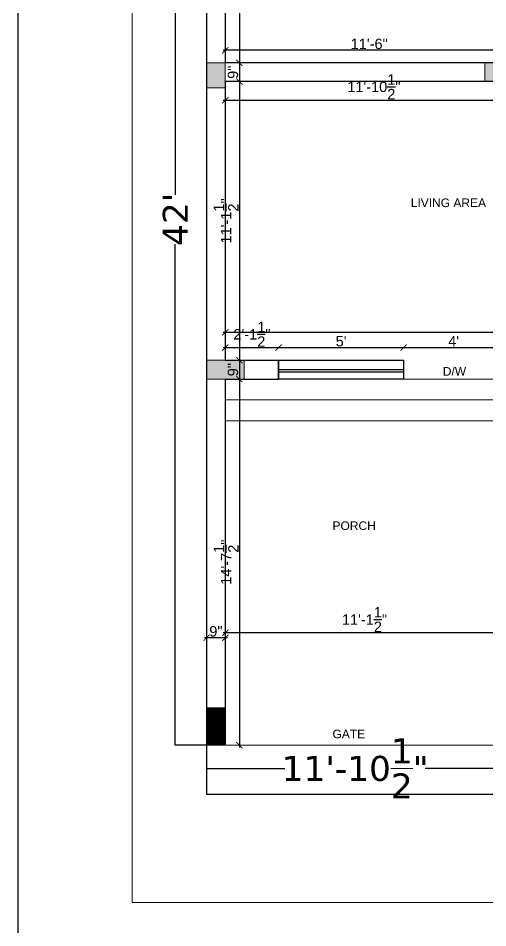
# Model space of a CAD drawing. Header units: inches. Extents: x -22123 to -20407, y -44696 to -43478.
# Drawn here: x -22122.5 to -21897.3, y -44175.1 to -43739.2 of the extents above; entities that cross this region are included whole.
import ezdxf

# ---------------------------------------------------------------- set-up
doc = ezdxf.new("R2010")
doc.units = ezdxf.units.IN
doc.header["$LTSCALE"] = 0.01
doc.header["$MEASUREMENT"] = 0
doc.header["$PDMODE"] = 3
for name, color, linetype in [('7', 5, 'Continuous'), ('PDF3_Text', 6, 'Continuous'), ('TEXT', 7, 'Continuous')]:
    doc.layers.add(name, color=color, linetype=linetype)
doc.layers.add('DIMENSION', color=253, linetype='Continuous', lineweight=0)
doc.layers.add('wall', color=30, linetype='Continuous', lineweight=50)
doc.styles.add('PDF Arial', font='arial.ttf')
doc.styles.add('SMALL', font='arial.ttf')
doc.styles.add('style1', font='verdana.ttf', dxfattribs={"height": 12})
doc.dimstyles.new('Copy of Standard', dxfattribs={"dimtxt": 12, "dimasz": 0.18, "dimexe": 0.18, "dimexo": 0.0625, "dimgap": 0.09, "dimtad": 0, "dimdec": 1, "dimzin": 0, "dimdsep": 46, "dimlunit": 4, "dimtxsty": 'style1', "dimcen": 0.09, "dimadec": 0, "dimazin": 0, "dimtfac": 1, "dimtdec": 1, "dimtofl": 0, "dimtmove": 0, "dimatfit": 3, "dimfxl": 1, "dimtolj": 1, "dimtzin": 0, "dimarcsym": 0})
doc.dimstyles.new('working', dxfattribs={"dimtxt": 5, "dimasz": 3, "dimexe": 1, "dimexo": 0, "dimgap": 0.5, "dimtad": 1, "dimdec": 1, "dimzin": 0, "dimdsep": 46, "dimlunit": 4, "dimtxsty": 'SMALL', "dimblk": 'ARCHTICK', "dimcen": 1, "dimdle": 1, "dimse1": 1, "dimse2": 1, "dimclrd": 256, "dimclre": 256, "dimclrt": 256, "dimadec": 0, "dimazin": 0, "dimtfac": 1, "dimtdec": 1, "dimtmove": 1, "dimatfit": 0, "dimldrblk": 'ARCHTICK', "dimfxl": 1, "dimtolj": 1, "dimtzin": 0, "dimlwd": -1, "dimlwe": -1, "dimarcsym": 0})

# ---------------------------------------------------------------- blocks, each defined once
blk = doc.blocks.new('_ArchTick')
at = {"color": 0, "linetype": 'ByBlock', "const_width": 0.15}
blk.add_lwpolyline([(-0.5, -0.5), (0.5, 0.5)], dxfattribs=at)
blk = doc.blocks.new('*D417')
at = {"layer": '7', "ltscale": 12, "transparency": 16777216}
blk.add_line((-22016.49, -43639.64), (-22016.49, -43761.64), dxfattribs=at)
at = {"layer": 'Defpoints', "color": 0, "ltscale": 12, "transparency": 16777216}
for p in [(-22023.23, -43640.64), (-22023.23, -43760.64), (-22016.49, -43760.64)]:
    blk.add_point(p, dxfattribs=at)
at = {"layer": '7', "ltscale": 12, "transparency": 16777216, "xscale": 3, "yscale": 3, "zscale": 3}
for p, rotation in [((-22016.49, -43640.64), 90), ((-22016.49, -43760.64), 270)]:
    blk.add_blockref('_ArchTick', p, dxfattribs=dict(at, rotation=rotation))
at = {"layer": '7', "ltscale": 12, "transparency": 16777216, "insert": (-22019.55, -43700.64), "char_height": 5, "attachment_point": 5, "rotation": 90, "style": 'SMALL'}
blk.add_mtext("\\A1;10'", dxfattribs=at)
blk = doc.blocks.new('*D418')
at = {"layer": '7', "ltscale": 12, "transparency": 16777216}
blk.add_line((-22016.49, -43759.64), (-22016.49, -43770.64), dxfattribs=at)
at = {"layer": 'Defpoints', "color": 0, "ltscale": 12, "transparency": 16777216}
for p in [(-22023.23, -43760.64), (-22023.23, -43769.64), (-22016.49, -43769.64)]:
    blk.add_point(p, dxfattribs=at)
at = {"layer": '7', "ltscale": 12, "transparency": 16777216, "xscale": 3, "yscale": 3, "zscale": 3}
for p, rotation in [((-22016.49, -43760.64), 90), ((-22016.49, -43769.64), 270)]:
    blk.add_blockref('_ArchTick', p, dxfattribs=dict(at, rotation=rotation))
at = {"layer": '7', "ltscale": 12, "transparency": 16777216, "insert": (-22019.55, -43765.14), "char_height": 5, "attachment_point": 5, "rotation": 90, "style": 'SMALL'}
blk.add_mtext('\\A1;9"', dxfattribs=at)
blk = doc.blocks.new('*D419')
at = {"layer": '7', "ltscale": 12, "transparency": 16777216}
blk.add_line((-22016.49, -43768.64), (-22016.49, -43904.14), dxfattribs=at)
at = {"layer": 'Defpoints', "color": 0, "ltscale": 12, "transparency": 16777216}
for p in [(-22023.23, -43769.64), (-22023.23, -43903.14), (-22016.49, -43903.14)]:
    blk.add_point(p, dxfattribs=at)
at = {"layer": '7', "ltscale": 12, "transparency": 16777216, "xscale": 3, "yscale": 3, "zscale": 3}
for p, rotation in [((-22016.49, -43769.64), 90), ((-22016.49, -43903.14), 270)]:
    blk.add_blockref('_ArchTick', p, dxfattribs=dict(at, rotation=rotation))
at = {"layer": '7', "ltscale": 12, "transparency": 16777216, "insert": (-22022.85, -43836.39), "char_height": 5, "attachment_point": 5, "rotation": 90, "style": 'SMALL'}
blk.add_mtext('\\A1;11\'-1{\\H1.000000x;\\S1/2;}"', dxfattribs=at)
blk = doc.blocks.new('*D420')
at = {"layer": '7', "ltscale": 12, "transparency": 16777216}
blk.add_line((-22016.49, -43902.14), (-22016.49, -43913.14), dxfattribs=at)
at = {"layer": 'Defpoints', "color": 0, "ltscale": 12, "transparency": 16777216}
for p in [(-22023.23, -43903.14), (-22023.23, -43912.14), (-22016.49, -43912.14)]:
    blk.add_point(p, dxfattribs=at)
at = {"layer": '7', "ltscale": 12, "transparency": 16777216, "xscale": 3, "yscale": 3, "zscale": 3}
for p, rotation in [((-22016.49, -43903.14), 90), ((-22016.49, -43912.14), 270)]:
    blk.add_blockref('_ArchTick', p, dxfattribs=dict(at, rotation=rotation))
at = {"layer": '7', "ltscale": 12, "transparency": 16777216, "insert": (-22019.55, -43907.64), "char_height": 5, "attachment_point": 5, "rotation": 90, "style": 'SMALL'}
blk.add_mtext('\\A1;9"', dxfattribs=at)
blk = doc.blocks.new('*D421')
at = {"layer": '7', "ltscale": 12, "transparency": 16777216}
blk.add_line((-22016.49, -43911.14), (-22016.49, -44088.64), dxfattribs=at)
at = {"layer": 'Defpoints', "color": 0, "ltscale": 12, "transparency": 16777216}
for p in [(-22023.23, -43912.14), (-22023.23, -44087.64), (-22016.49, -44087.64)]:
    blk.add_point(p, dxfattribs=at)
at = {"layer": '7', "ltscale": 12, "transparency": 16777216, "xscale": 3, "yscale": 3, "zscale": 3}
for p, rotation in [((-22016.49, -43912.14), 90), ((-22016.49, -44087.64), 270)]:
    blk.add_blockref('_ArchTick', p, dxfattribs=dict(at, rotation=rotation))
at = {"layer": '7', "ltscale": 12, "transparency": 16777216, "insert": (-22022.85, -43999.89), "char_height": 5, "attachment_point": 5, "rotation": 90, "style": 'SMALL'}
blk.add_mtext('\\A1;14\'-7{\\H1.000000x;\\S1/2;}"', dxfattribs=at)
blk = doc.blocks.new('*D435')
at = {"layer": '7', "ltscale": 12, "transparency": 16777216}
blk.add_line((-22024.23, -43778.52), (-21879.73, -43778.52), dxfattribs=at)
at = {"layer": 'Defpoints', "color": 0, "ltscale": 12, "transparency": 16777216}
for p in [(-22023.23, -43769.64), (-21880.73, -43769.64), (-21880.73, -43778.52)]:
    blk.add_point(p, dxfattribs=at)
at = {"layer": '7', "ltscale": 12, "transparency": 16777216, "xscale": 3, "yscale": 3, "zscale": 3, "rotation": 180}
blk.add_blockref('_ArchTick', (-22023.23, -43778.52), dxfattribs=at)
at = {"layer": '7', "ltscale": 12, "transparency": 16777216, "xscale": 3, "yscale": 3, "zscale": 3}
blk.add_blockref('_ArchTick', (-21880.73, -43778.52), dxfattribs=at)
at = {"layer": '7', "ltscale": 12, "transparency": 16777216, "insert": (-21951.98, -43772.13), "char_height": 5, "attachment_point": 5, "style": 'SMALL'}
blk.add_mtext('\\A1;11\'-10{\\H1.000000x;\\S1/2;}"', dxfattribs=at)
blk = doc.blocks.new('*D439')
at = {"layer": '7', "ltscale": 12, "transparency": 16777216}
blk.add_line((-22024.23, -43897.06), (-21996.67, -43897.06), dxfattribs=at)
at = {"layer": 'Defpoints', "color": 0, "ltscale": 12, "transparency": 16777216}
for p in [(-21997.67, -43897.06), (-22023.23, -43903.14), (-21997.67, -43903.14)]:
    blk.add_point(p, dxfattribs=at)
at = {"layer": '7', "ltscale": 12, "transparency": 16777216, "xscale": 3, "yscale": 3, "zscale": 3, "rotation": 180}
blk.add_blockref('_ArchTick', (-22023.23, -43897.06), dxfattribs=at)
at = {"layer": '7', "ltscale": 12, "transparency": 16777216, "xscale": 3, "yscale": 3, "zscale": 3}
blk.add_blockref('_ArchTick', (-21997.67, -43897.06), dxfattribs=at)
at = {"layer": '7', "ltscale": 12, "transparency": 16777216, "insert": (-22010.45, -43890.71), "char_height": 5, "attachment_point": 5, "style": 'SMALL'}
blk.add_mtext('\\A1;2\'-1{\\H1.000000x;\\S1/2;}"', dxfattribs=at)
blk = doc.blocks.new('*D440')
at = {"layer": '7', "ltscale": 12, "transparency": 16777216}
blk.add_line((-21998.67, -43897.06), (-21936.73, -43897.06), dxfattribs=at)
at = {"layer": 'Defpoints', "color": 0, "ltscale": 12, "transparency": 16777216}
for p in [(-21937.73, -43897.06), (-21997.67, -43903.14), (-21937.73, -43903.14)]:
    blk.add_point(p, dxfattribs=at)
at = {"layer": '7', "ltscale": 12, "transparency": 16777216, "xscale": 3, "yscale": 3, "zscale": 3, "rotation": 180}
blk.add_blockref('_ArchTick', (-21997.67, -43897.06), dxfattribs=at)
at = {"layer": '7', "ltscale": 12, "transparency": 16777216, "xscale": 3, "yscale": 3, "zscale": 3}
blk.add_blockref('_ArchTick', (-21937.73, -43897.06), dxfattribs=at)
at = {"layer": '7', "ltscale": 12, "transparency": 16777216, "insert": (-21967.7, -43894.02), "char_height": 5, "attachment_point": 5, "style": 'SMALL'}
blk.add_mtext("\\A1;5'", dxfattribs=at)
blk = doc.blocks.new('*D441')
at = {"layer": '7', "ltscale": 12, "transparency": 16777216}
blk.add_line((-21938.73, -43897.06), (-21888.73, -43897.06), dxfattribs=at)
at = {"layer": 'Defpoints', "color": 0, "ltscale": 12, "transparency": 16777216}
for p in [(-21889.73, -43897.06), (-21937.73, -43903.14), (-21889.73, -43903.14)]:
    blk.add_point(p, dxfattribs=at)
at = {"layer": '7', "ltscale": 12, "transparency": 16777216, "xscale": 3, "yscale": 3, "zscale": 3, "rotation": 180}
blk.add_blockref('_ArchTick', (-21937.73, -43897.06), dxfattribs=at)
at = {"layer": '7', "ltscale": 12, "transparency": 16777216, "xscale": 3, "yscale": 3, "zscale": 3}
blk.add_blockref('_ArchTick', (-21889.73, -43897.06), dxfattribs=at)
at = {"layer": '7', "ltscale": 12, "transparency": 16777216, "insert": (-21913.73, -43894.06), "char_height": 5, "attachment_point": 5, "style": 'SMALL'}
blk.add_mtext("\\A1;4'", dxfattribs=at)
blk = doc.blocks.new('*D447')
at = {"layer": '7', "ltscale": 12, "transparency": 16777216}
blk.add_line((-22024.23, -43889.71), (-21678.73, -43889.71), dxfattribs=at)
at = {"layer": 'Defpoints', "color": 0, "ltscale": 12, "transparency": 16777216}
for p in [(-22023.23, -43889.71), (-21679.73, -43889.71), (-21679.73, -43889.71)]:
    blk.add_point(p, dxfattribs=at)
at = {"layer": '7', "ltscale": 12, "transparency": 16777216, "xscale": 3, "yscale": 3, "zscale": 3, "rotation": 180}
blk.add_blockref('_ArchTick', (-22023.23, -43889.71), dxfattribs=at)
at = {"layer": '7', "ltscale": 12, "transparency": 16777216, "xscale": 3, "yscale": 3, "zscale": 3}
blk.add_blockref('_ArchTick', (-21679.73, -43889.71), dxfattribs=at)
at = {"layer": '7', "ltscale": 12, "transparency": 16777216, "insert": (-21870.23, -43883.32), "char_height": 5, "attachment_point": 5, "style": 'SMALL'}
blk.add_mtext('\\A1;28\'-7{\\H1.000000x;\\S1/2;}"', dxfattribs=at)
blk = doc.blocks.new('*D454')
at = {"layer": '7', "ltscale": 12, "transparency": 16777216}
blk.add_line((-21884.22, -43754.62), (-22024.23, -43754.62), dxfattribs=at)
at = {"layer": 'Defpoints', "color": 0, "ltscale": 12, "transparency": 16777216}
for p in [(-22023.23, -43754.62), (-22023.23, -43760.64), (-21885.22, -43760.64)]:
    blk.add_point(p, dxfattribs=at)
at = {"layer": '7', "ltscale": 12, "transparency": 16777216, "xscale": 3, "yscale": 3, "zscale": 3, "rotation": 180}
blk.add_blockref('_ArchTick', (-22023.23, -43754.62), dxfattribs=at)
at = {"layer": '7', "ltscale": 12, "transparency": 16777216, "xscale": 3, "yscale": 3, "zscale": 3}
blk.add_blockref('_ArchTick', (-21885.22, -43754.62), dxfattribs=at)
at = {"layer": '7', "ltscale": 12, "transparency": 16777216, "insert": (-21954.22, -43751.57), "char_height": 5, "attachment_point": 5, "style": 'SMALL'}
blk.add_mtext('\\A1;11\'-6"', dxfattribs=at)
blk = doc.blocks.new('*D463')
at = {"layer": '7', "ltscale": 12, "transparency": 16777216}
blk.add_line((-21888.73, -44033.73), (-22024.23, -44033.73), dxfattribs=at)
at = {"layer": 'Defpoints', "color": 0, "ltscale": 12, "transparency": 16777216}
for p in [(-22023.23, -44033.73), (-22023.23, -44036.13), (-21889.73, -44033.73)]:
    blk.add_point(p, dxfattribs=at)
at = {"layer": '7', "ltscale": 12, "transparency": 16777216, "xscale": 3, "yscale": 3, "zscale": 3, "rotation": 180}
blk.add_blockref('_ArchTick', (-22023.23, -44033.73), dxfattribs=at)
at = {"layer": '7', "ltscale": 12, "transparency": 16777216, "xscale": 3, "yscale": 3, "zscale": 3}
blk.add_blockref('_ArchTick', (-21889.73, -44033.73), dxfattribs=at)
at = {"layer": '7', "ltscale": 12, "transparency": 16777216, "insert": (-21956.48, -44027.38), "char_height": 5, "attachment_point": 5, "style": 'SMALL'}
blk.add_mtext('\\A1;11\'-1{\\H1.000000x;\\S1/2;}"', dxfattribs=at)
blk = doc.blocks.new('*D464')
at = {"layer": '7', "ltscale": 12, "transparency": 16777216}
blk.add_line((-22022.23, -44036.13), (-22033.23, -44036.13), dxfattribs=at)
at = {"layer": 'Defpoints', "color": 0, "ltscale": 12, "transparency": 16777216}
for p in [(-22032.23, -44036.13), (-22032.23, -44036.13), (-22023.23, -44036.13)]:
    blk.add_point(p, dxfattribs=at)
at = {"layer": '7', "ltscale": 12, "transparency": 16777216, "xscale": 3, "yscale": 3, "zscale": 3, "rotation": 180}
blk.add_blockref('_ArchTick', (-22032.23, -44036.13), dxfattribs=at)
at = {"layer": '7', "ltscale": 12, "transparency": 16777216, "xscale": 3, "yscale": 3, "zscale": 3}
blk.add_blockref('_ArchTick', (-22023.23, -44036.13), dxfattribs=at)
at = {"layer": '7', "ltscale": 12, "transparency": 16777216, "insert": (-22027.73, -44033.08), "char_height": 5, "attachment_point": 5, "style": 'SMALL'}
blk.add_mtext('\\A1;9"', dxfattribs=at)
blk = doc.blocks.new('*D474')
at = {"layer": 'Defpoints', "color": 0, "ltscale": 12, "transparency": 16777216}
for p in [(-22047.21, -43583.64), (-22032.23, -43583.64), (-22032.23, -44087.64)]:
    blk.add_point(p, dxfattribs=at)
at = {"layer": 'DIMENSION', "color": 0, "lineweight": -2, "ltscale": 12, "transparency": 16777216}
for p, q in [((-22032.29, -43583.64), (-22047.39, -43583.64)), ((-22047.21, -43583.82), (-22047.21, -43823.81)), ((-22047.21, -44087.46), (-22047.21, -43847.47)), ((-22032.29, -44087.64), (-22047.39, -44087.64))]:
    blk.add_line(p, q, dxfattribs=at)
at = {"layer": 'DIMENSION', "color": 0, "ltscale": 12, "transparency": 16777216}
for points in [[(-22047.24, -43583.82), (-22047.18, -43583.82), (-22047.21, -43583.64)], [(-22047.24, -44087.46), (-22047.18, -44087.46), (-22047.21, -44087.64)]]:
    blk.add_solid(points, dxfattribs=at)
at = {"layer": 'DIMENSION', "color": 0, "ltscale": 12, "transparency": 16777216, "insert": (-22047.21, -43835.64), "char_height": 12, "attachment_point": 5, "rotation": 90, "style": 'style1'}
blk.add_mtext("\\A1;42'", dxfattribs=at)
blk = doc.blocks.new('*D475')
at = {"layer": 'Defpoints', "color": 0, "ltscale": 12, "transparency": 16777216}
for p in [(-22032.23, -44087.64), (-21889.73, -44087.64), (-21889.73, -44098.69)]:
    blk.add_point(p, dxfattribs=at)
at = {"layer": 'DIMENSION', "color": 0, "lineweight": -2, "ltscale": 12, "transparency": 16777216}
for p, q in [((-22032.23, -44087.7), (-22032.23, -44098.87)), ((-21889.73, -44087.7), (-21889.73, -44098.87)), ((-22032.05, -44098.69), (-21994.62, -44098.69)), ((-21889.91, -44098.69), (-21927.34, -44098.69))]:
    blk.add_line(p, q, dxfattribs=at)
at = {"layer": 'DIMENSION', "color": 0, "ltscale": 12, "transparency": 16777216}
for points in [[(-22032.05, -44098.66), (-22032.05, -44098.72), (-22032.23, -44098.69)], [(-21889.91, -44098.66), (-21889.91, -44098.72), (-21889.73, -44098.69)]]:
    blk.add_solid(points, dxfattribs=at)
at = {"layer": 'DIMENSION', "color": 0, "ltscale": 12, "transparency": 16777216, "insert": (-21960.98, -44098.69), "char_height": 12, "attachment_point": 5, "style": 'style1'}
blk.add_mtext('\\A1;11\'-10{\\H1.000000x;\\S1/2;}"', dxfattribs=at)
blk = doc.blocks.new('*D477')
at = {"layer": 'Defpoints', "color": 0, "ltscale": 12, "transparency": 16777216}
for p in [(-22032.23, -44087.64), (-21612.23, -44087.64), (-22032.23, -44111.06)]:
    blk.add_point(p, dxfattribs=at)
at = {"layer": 'DIMENSION', "color": 0, "lineweight": -2, "ltscale": 12, "transparency": 16777216}
for p, q in [((-22032.23, -44087.7), (-22032.23, -44111.24)), ((-21612.23, -44087.7), (-21612.23, -44111.24)), ((-22032.05, -44111.06), (-21833.69, -44111.06)), ((-21612.41, -44111.06), (-21810.76, -44111.06))]:
    blk.add_line(p, q, dxfattribs=at)
at = {"layer": 'DIMENSION', "color": 0, "ltscale": 12, "transparency": 16777216}
for points in [[(-22032.05, -44111.03), (-22032.05, -44111.09), (-22032.23, -44111.06)], [(-21612.41, -44111.03), (-21612.41, -44111.09), (-21612.23, -44111.06)]]:
    blk.add_solid(points, dxfattribs=at)
at = {"layer": 'DIMENSION', "color": 0, "ltscale": 12, "transparency": 16777216, "insert": (-21822.23, -44111.06), "char_height": 12, "attachment_point": 5, "style": 'style1'}
blk.add_mtext("\\A1;35'", dxfattribs=at)
blk = doc.blocks.new('GS')
at = {"layer": '7', "lineweight": 0, "ltscale": 12}
h = blk.add_hatch(color=0, dxfattribs=at)
h.dxf.hatch_style = 1
h.paths.add_polyline_path([(15442.16, -12908.99), (15451.16, -12908.99), (15451.16, -12896.99), (15442.16, -12896.99)])
at = {"layer": '7', "color": 0, "lineweight": 0, "ltscale": 12}
blk.add_lwpolyline([(15442.16, -12896.99), (15451.16, -12896.99), (15451.16, -12908.99), (15442.16, -12908.99)], close=True, dxfattribs=at)
blk = doc.blocks.new('GDG')
at = {"layer": '7', "lineweight": 0, "ltscale": 12}
h = blk.add_hatch(color=0, dxfattribs=at)
h.dxf.hatch_style = 1
h.paths.add_polyline_path([(15399.68, -12913.11), (15408.68, -12913.11), (15408.68, -12895.11), (15399.68, -12895.11)])
at = {"layer": '7', "color": 0, "lineweight": 0, "ltscale": 12}
blk.add_lwpolyline([(15399.68, -12895.11), (15408.68, -12895.11), (15408.68, -12913.11), (15399.68, -12913.11)], close=True, dxfattribs=at)

msp = doc.modelspace()

# ---------------------------------------------------------------- hatches: boundary and pattern name
at = {"layer": '7', "lineweight": 0, "ltscale": 12}
h = msp.add_hatch(dxfattribs=at)
h.set_pattern_fill('ANSI31', color=0)
h.set_pattern_definition([(45, (-36239.47549, -27054.53867), (-0.08838834765, 0.08838834765), [])])
h.paths.add_polyline_path([(-22023.22921, -44069.64108), (-22032.22921, -44069.64108), (-22032.22921, -44087.64108), (-22023.22921, -44087.64108)])

# ---------------------------------------------------------------- linework, layer by layer
at = {"layer": '7', "ltscale": 12}
for p, q in [((-21997.67135, -43907.64108), (-21937.72921, -43907.64108)), ((-21997.67135, -43908.64108), (-21937.72921, -43908.64108))]:
    msp.add_line(p, q, dxfattribs=at)
at = {"layer": '7', "lineweight": 0, "ltscale": 12}
for p, q in [((-22023.22921, -43912.14108), (-22032.22921, -43912.14108)), ((-22032.22921, -44069.64108), (-22023.22921, -44069.64108)), ((-22032.22921, -44087.64108), (-22023.22921, -44087.64108))]:
    msp.add_line(p, q, dxfattribs=at)
msp.add_lwpolyline([(-22067.85627, -43537.48587), (-21586.93369, -43537.48587), (-21586.93369, -44162.89442), (-22067.85627, -44162.89442)], close=True, dxfattribs=at)
at = {"layer": '7', "ltscale": 12}
msp.add_lwpolyline([(-21997.67135, -43903.14108), (-21937.72921, -43903.14108), (-21937.72921, -43912.14108), (-21997.67135, -43912.14108)], close=True, dxfattribs=at)
at = {"layer": 'DIMENSION', "ltscale": 12}
for p, q in [((-21937.72921, -43903.14108), (-21937.72921, -43912.14108)), ((-22023.22921, -44087.64108), (-21889.72921, -44087.64108))]:
    msp.add_line(p, q, dxfattribs=at)
at = {"layer": 'DIMENSION', "color": 18, "ltscale": 12, "true_color": 0x000000}
for p, q in [((-21937.72921, -43912.14108), (-21889.72921, -43912.14108)), ((-22023.22921, -43922.14108), (-21889.72921, -43922.14108)), ((-22023.22921, -43932.14108), (-21889.72921, -43932.14108))]:
    msp.add_line(p, q, dxfattribs=at)
at = {"layer": 'TEXT'}
msp.add_lwpolyline([(-22122.54174, -43477.96482), (-20407.20715, -43477.96482), (-20407.20715, -44696.37943), (-22122.54174, -44696.37943)], close=True, dxfattribs=at)
at = {"layer": 'wall', "lineweight": 30}
for p, q in [((-22032.22921, -43583.64108), (-22032.22921, -44087.64108)), ((-22023.22921, -43640.64108), (-22023.22921, -43760.64108)), ((-21880.72921, -43760.64108), (-22023.22921, -43760.64108)), ((-22023.22921, -43769.64108), (-22023.22921, -43903.14108)), ((-21880.72921, -43769.64108), (-22023.22921, -43769.64108)), ((-22023.22921, -43903.14108), (-21997.67135, -43903.14108)), ((-21997.67135, -43903.14108), (-21997.67135, -43912.14108)), ((-22023.22921, -43912.14108), (-22023.22921, -44087.64108)), ((-22023.22921, -43912.14108), (-21997.67135, -43912.14108))]:
    msp.add_line(p, q, dxfattribs=at)

# ---------------------------------------------------------------- block references
at = {"layer": '7', "lineweight": 0}
msp.add_blockref('GS', (-37474.39311, -30863.65296), dxfattribs=at)
at = {"layer": '7', "lineweight": 0, "rotation": 90}
for p in [(-34793.83822, -59169.32486), (-34927.33822, -59311.82486)]:
    msp.add_blockref('GDG', p, dxfattribs=at)

# ---------------------------------------------------------------- texts
at = {"layer": 'PDF3_Text', "attachment_point": 7, "style": 'PDF Arial'}
for s, insert, char_height, width in [('\\A1; LIVING AREA', (-21935.90572, -43829.81329), 4.1171912, 80.9706652), ('\\A1;D/W', (-21918.92661, -43910.57065), 4.117191, 80.9706652), ('\\A1;PORCH', (-21971.81849, -43984.54159), 4.117191, 70.4706652), ('\\A1;GATE', (-21971.81849, -44084.3124), 4.117191, 94.4706652)]:
    msp.add_mtext(s, dxfattribs=dict(at, insert=insert, char_height=char_height, width=width))

# ---------------------------------------------------------------- dimensions: what is measured, and where the dimension line sits
at = {"layer": '7', "ltscale": 12}
for base, p1, p2, picture, middle in [((-22016.49422, -43760.64108), (-22023.22921, -43640.64108), (-22023.22921, -43760.64108), '*D417', (-22019.54709, -43700.64108)), ((-22016.49422, -43769.64108), (-22023.22921, -43760.64108), (-22023.22921, -43769.64108), '*D418', (-22019.54709, -43765.14108)), ((-22016.49422, -43903.14108), (-22023.22921, -43769.64108), (-22023.22921, -43903.14108), '*D419', (-22022.84802, -43836.39108)), ((-22016.49422, -43912.14108), (-22023.22921, -43903.14108), (-22023.22921, -43912.14108), '*D420', (-22019.54709, -43907.64108)), ((-22016.49422, -44087.64108), (-22023.22921, -43912.14108), (-22023.22921, -44087.64108), '*D421', (-22022.84802, -43999.89108))]:
    dim = msp.add_linear_dim(base=base, p1=p1, p2=p2, angle=90, dimstyle='working', override={"dimtmove": 1}, dxfattribs=at)
    dim.commit()
    dim.dimension.update_dxf_attribs({"geometry": picture, "text_midpoint": middle})
for base, p1, p2, picture, middle in [((-22023.22921, -43754.62383), (-21885.2181, -43760.64108), (-22023.22921, -43760.64108), '*D454', (-21954.22366, -43751.57097)), ((-21880.72921, -43778.52225), (-22023.22921, -43769.64108), (-21880.72921, -43769.64108), '*D435', (-21951.97921, -43772.12582)), ((-21997.67135, -43897.06251), (-22023.22921, -43903.14108), (-21997.67135, -43903.14108), '*D439', (-22010.45028, -43890.70871))]:
    dim = msp.add_linear_dim(base=base, p1=p1, p2=p2, dimstyle='working', dxfattribs=at)
    dim.commit()
    dim.dimension.update_dxf_attribs({"geometry": picture, "text_midpoint": middle})
dim = msp.add_linear_dim(base=(-21679.72921, -43889.71304), p1=(-22023.22921, -43889.71304), p2=(-21679.72921, -43889.71304), dimstyle='working', dxfattribs=at)
dim.commit()
dim.dimension.update_dxf_attribs({"geometry": '*D447', "text_midpoint": (-21870.23408, -43889.71304), "dimtype": 160})
for base, p1, p2, picture, middle in [((-21937.72921, -43897.06251), (-21997.67135, -43903.14108), (-21937.72921, -43903.14108), '*D440', (-21967.70028, -43894.01987)), ((-21889.72921, -43897.06251), (-21937.72921, -43903.14108), (-21889.72921, -43903.14108), '*D441', (-21913.72921, -43894.06251)), ((-22023.22921, -44033.73168), (-21889.72921, -44033.73168), (-22023.22921, -44036.13497), '*D463', (-21956.47921, -44027.37788)), ((-22032.22921, -44036.13497), (-22023.22921, -44036.13497), (-22032.22921, -44036.13497), '*D464', (-22027.72921, -44033.08211))]:
    dim = msp.add_linear_dim(base=base, p1=p1, p2=p2, dimstyle='working', override={"dimtmove": 1}, dxfattribs=at)
    dim.commit()
    dim.dimension.update_dxf_attribs({"geometry": picture, "text_midpoint": middle})
at = {"layer": 'DIMENSION', "color": 0, "ltscale": 12}
dim = msp.add_linear_dim(base=(-22047.21277, -43583.64108), p1=(-22032.22921, -44087.64108), p2=(-22032.22921, -43583.64108), angle=90, dimstyle='Copy of Standard', dxfattribs=at)
dim.commit()
dim.dimension.update_dxf_attribs({"geometry": '*D474', "text_midpoint": (-22047.21277, -43835.64108)})
for base, p1, p2, picture, middle in [((-21889.72921, -44098.69045), (-22032.22921, -44087.64108), (-21889.72921, -44087.64108), '*D475', (-21960.97921, -44098.69045)), ((-22032.22921, -44111.05879), (-21612.22921, -44087.64108), (-22032.22921, -44087.64108), '*D477', (-21822.22921, -44111.05879))]:
    dim = msp.add_linear_dim(base=base, p1=p1, p2=p2, dimstyle='Copy of Standard', dxfattribs=at)
    dim.commit()
    dim.dimension.update_dxf_attribs({"geometry": picture, "text_midpoint": middle})

doc.saveas('drawing.dxf')
